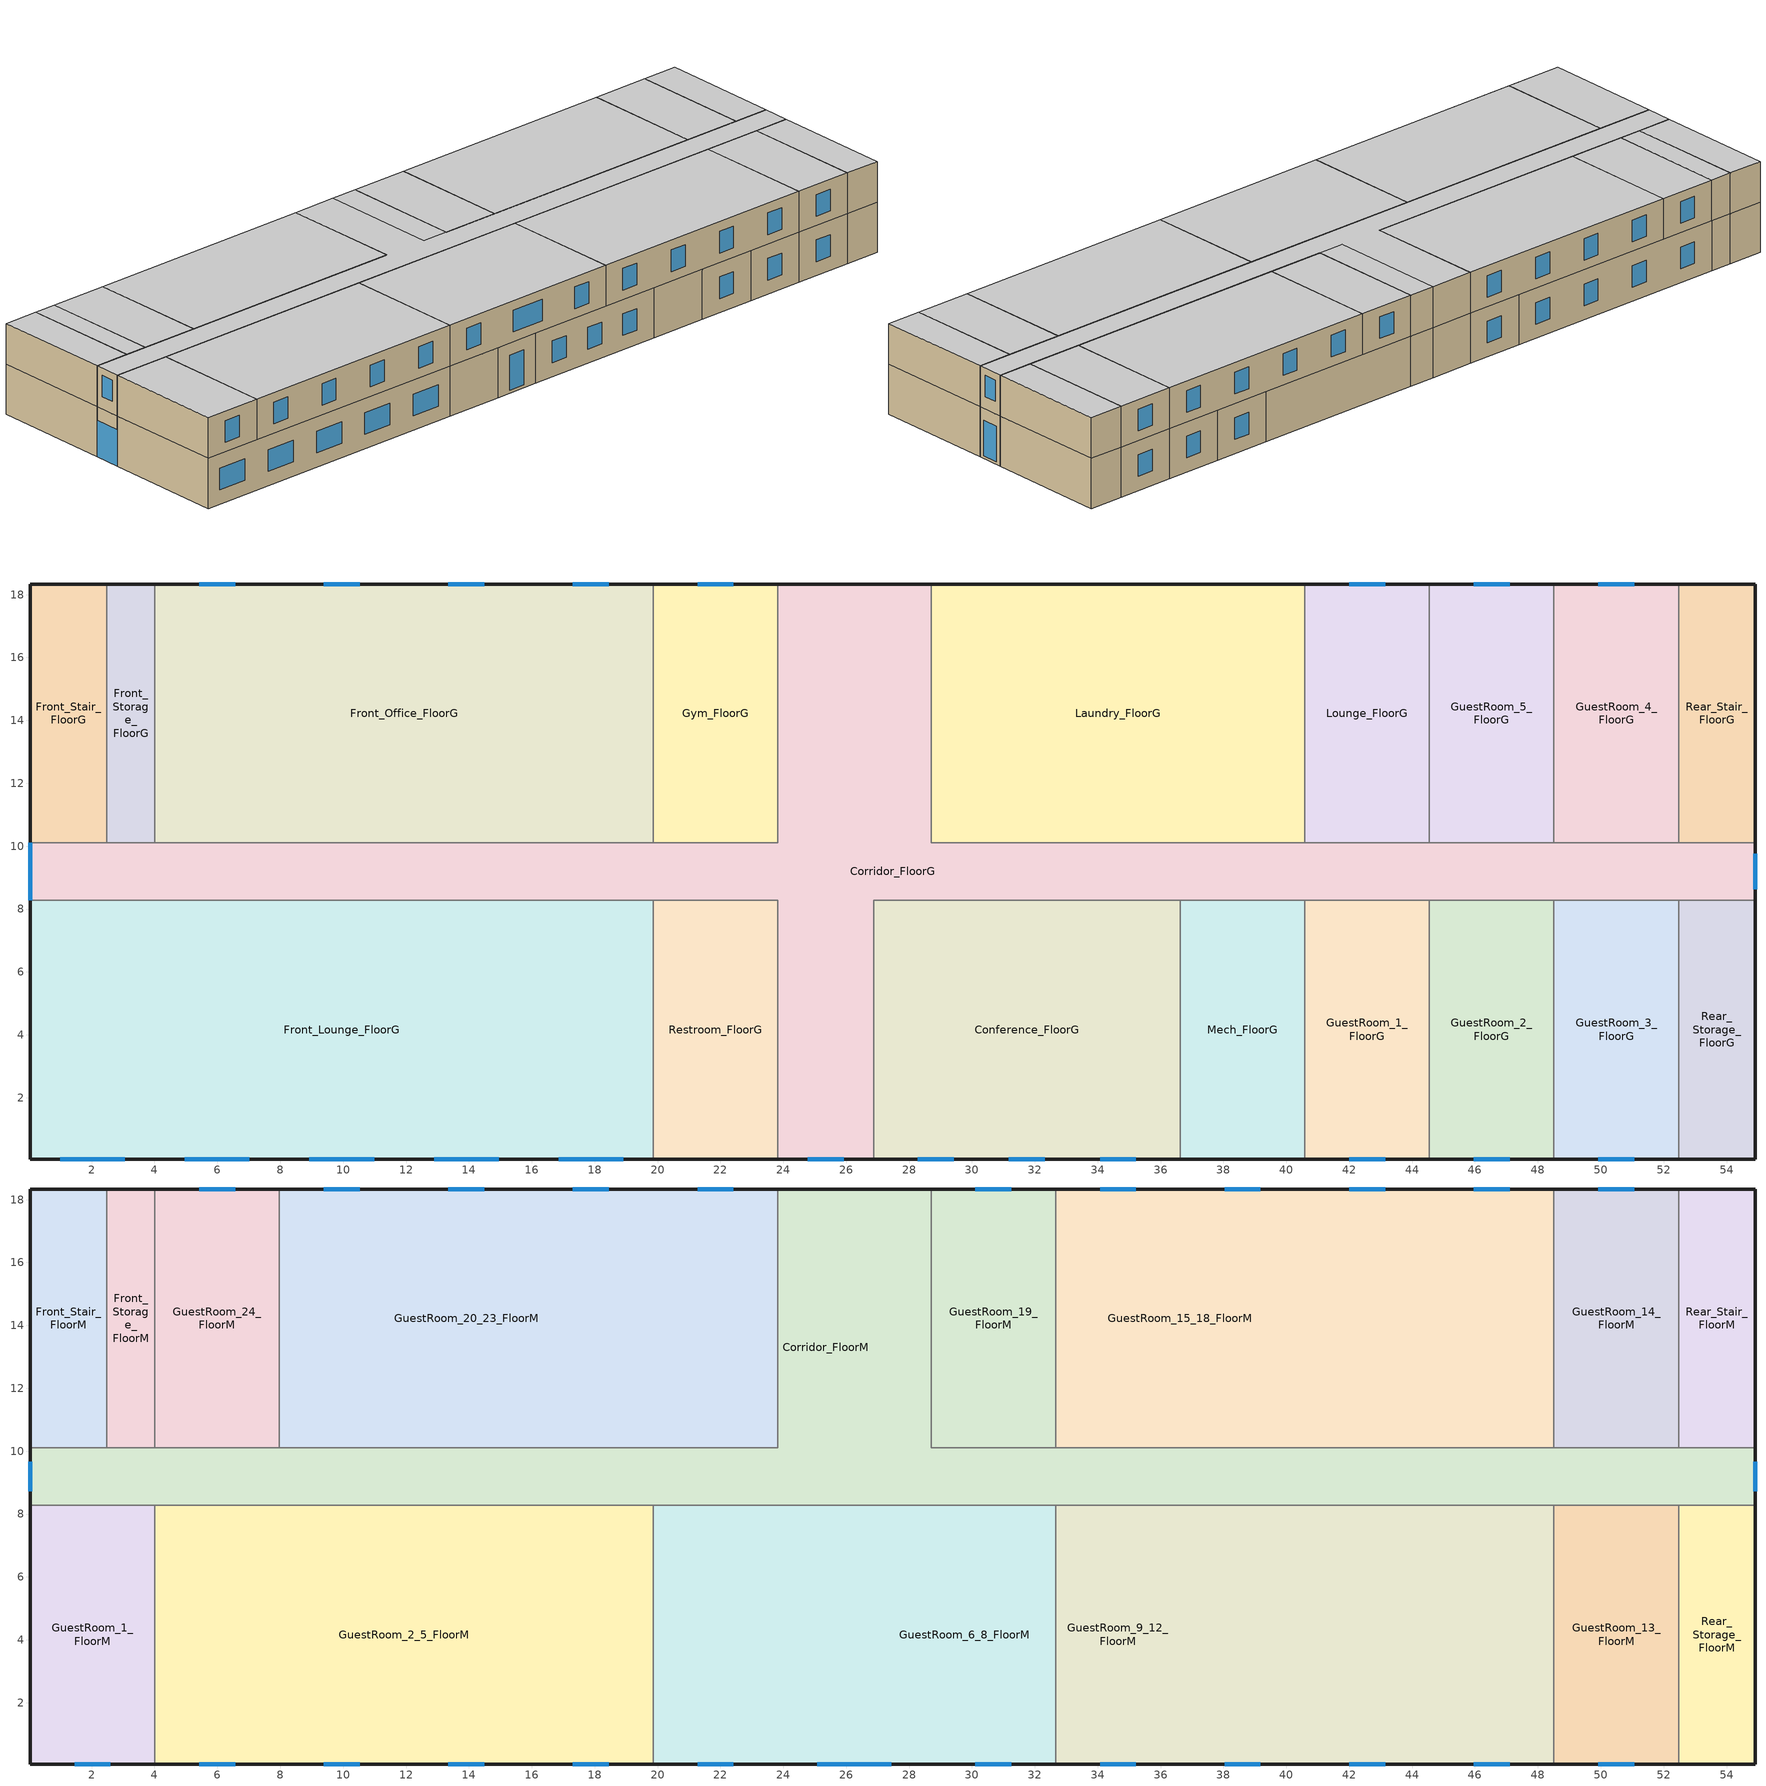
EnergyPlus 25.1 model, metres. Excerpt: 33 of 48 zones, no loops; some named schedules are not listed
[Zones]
Corridor_FloorG
 floor outside (OtherFloorU071): 26.87,18.34 26.87,10.11 54.91,10.11 54.91,8.28 26.87,8.28 26.87,0.05 23.82,0.05 23.82,8.28 0.05,8.28 0.05,10.11 23.82,10.11 23.82,18.34 z0; 28.7,18.34 28.7,10.11 26.87,10.11 26.87,18.34 z0
 wall outside (ExtWall_MetalFramed_NonRes): 0.05,10.11 0.05,8.28 / 23.82,0.05 26.87,0.05 / 54.91,8.28 54.91,10.11 / 28.7,18.34 26.87,18.34 23.82,18.34 z0:3.35
 wall to Rear_Stair_FloorG (IntWall_MetalFramed): 54.91,10.11 52.47,10.11 z0:3.35
 wall to Gym_FloorG (IntWall_MetalFramed): 23.82,18.34 23.82,10.11 19.86,10.11 z0:3.35
 wall to Front_Office_FloorG (IntWall_MetalFramed): 19.86,10.11 4.01,10.11 z0:3.35
 wall to Front_Storage_FloorG (IntWall_MetalFramed): 4.01,10.11 2.49,10.11 z0:3.35
 wall to Front_Stair_FloorG (IntWall_MetalFramed): 2.49,10.11 0.05,10.11 z0:3.35
 wall to Front_Lounge_FloorG (IntWall_MetalFramed): 0.05,8.28 19.86,8.28 z0:3.35
 wall to Restroom_FloorG (IntWall_MetalFramed): 19.86,8.28 23.82,8.28 23.82,0.05 z0:3.35
 wall to Conference_FloorG (IntWall_MetalFramed): 26.87,0.05 26.87,8.28 36.62,8.28 z0:3.35
 wall to Mech_FloorG (IntWall_MetalFramed): 36.62,8.28 40.59,8.28 z0:3.35
 wall to GuestRoom_1_FloorG (IntWall_MetalFramed): 40.59,8.28 44.55,8.28 z0:3.35
 wall to GuestRoom_2_FloorG (IntWall_MetalFramed): 44.55,8.28 48.51,8.28 z0:3.35
 wall to GuestRoom_3_FloorG (IntWall_MetalFramed): 48.51,8.28 52.47,8.28 z0:3.35
 wall to Rear_Storage_FloorG (IntWall_MetalFramed): 52.47,8.28 54.91,8.28 z0:3.35
 wall to GuestRoom_4_FloorG (IntWall_MetalFramed): 52.47,10.11 48.51,10.11 z0:3.35
 wall to GuestRoom_5_FloorG (IntWall_MetalFramed): 48.51,10.11 44.55,10.11 z0:3.35
 wall to Lounge_FloorG (IntWall_MetalFramed): 44.55,10.11 40.59,10.11 z0:3.35
 wall to Laundry_FloorG (IntWall_MetalFramed): 40.59,10.11 28.7,10.11 28.7,18.34 z0:3.35
 window (FixedWindow_NonRes): 0.05,10.11 0.05,8.28 z0:2.44; 24.78,0.05 25.92,0.05 / 54.91,8.62 54.91,9.76 z0.19:2.55
Lounge_FloorG
 floor outside (OtherFloorU071): 44.55,18.34 44.55,10.11 40.59,10.11 40.59,18.34 z0
 wall outside (ExtWall_MetalFramed_NonRes): 44.55,18.34 40.59,18.34 z0:3.35
 wall to GuestRoom_5_FloorG (IntWall_MetalFramed): 44.55,10.11 44.55,18.34 z0:3.35
 wall to Laundry_FloorG (IntWall_MetalFramed): 40.59,18.34 40.59,10.11 z0:3.35
 window (FixedWindow_NonRes): 43.14,18.34 42,18.34 z0.95:2.4
Gym_FloorG
 floor outside (OtherFloorU071): 23.82,18.34 23.82,10.11 19.86,10.11 19.86,18.34 z0
 wall outside (ExtWall_MetalFramed_NonRes): 23.82,18.34 19.86,18.34 z0:3.35
 wall to Front_Office_FloorG (IntWall_MetalFramed): 19.86,18.34 19.86,10.11 z0:3.35
 window (FixedWindow_NonRes): 22.41,18.34 21.27,18.34 z0.95:2.4
Front_Lounge_FloorG
 floor outside (OtherFloorU071): 19.86,8.28 19.86,0.05 0.05,0.05 0.05,8.28 z0
 wall outside (ExtWall_MetalFramed_NonRes): 0.05,8.28 0.05,0.05 19.86,0.05 z0:3.35
 wall to Restroom_FloorG (IntWall_MetalFramed): 19.86,0.05 19.86,8.28 z0:3.35
 window (FixedWindow_NonRes): 1,0.05 3.06,0.05 / 4.97,0.05 7.02,0.05 / 8.93,0.05 10.98,0.05 / 12.89,0.05 14.94,0.05 / 16.85,0.05 18.91,0.05 z0.95:2.4
Front_Office_FloorG
 floor outside (OtherFloorU071): 19.86,18.34 19.86,10.11 4.01,10.11 4.01,18.34 z0
 wall outside (ExtWall_MetalFramed_NonRes): 19.86,18.34 4.01,18.34 z0:3.35
 wall to Front_Storage_FloorG (IntWall_MetalFramed): 4.01,18.34 4.01,10.11 z0:3.35
 window (FixedWindow_NonRes): 18.45,18.34 17.31,18.34 / 14.49,18.34 13.35,18.34 / 10.52,18.34 9.39,18.34 / 6.56,18.34 5.42,18.34 z0.95:2.4
Front_Stair_FloorG
 floor outside (OtherFloorU071): 2.49,18.34 2.49,10.11 0.05,10.11 0.05,18.34 z0
 wall outside (ExtWall_MetalFramed_NonRes): 2.49,18.34 0.05,18.34 0.05,10.11 z0:3.35
 wall to Front_Storage_FloorG (IntWall_MetalFramed): 2.49,10.11 2.49,18.34 z0:3.35
Front_Storage_FloorG
 floor outside (OtherFloorU071): 4.01,18.34 4.01,10.11 2.49,10.11 2.49,18.34 z0
 wall outside (ExtWall_MetalFramed_NonRes): 4.01,18.34 2.49,18.34 z0:3.35
GuestRoom_1_FloorG
 floor outside (OtherFloorU039): 44.55,8.28 44.55,0.05 40.59,0.05 40.59,8.28 z0
 wall outside (ExtWall_MetalFramed_GuestRooms): 40.59,0.05 44.55,0.05 z0:3.35
 wall to Mech_FloorG (IntWall_MetalFramed): 40.59,8.28 40.59,0.05 z0:3.35
 wall to GuestRoom_2_FloorG (IntWall_MetalFramed): 44.55,0.05 44.55,8.28 z0:3.35
 window (FixedWindow_GuestRooms): 42,0.05 43.14,0.05 z0.95:2.4
GuestRoom_2_FloorG
 floor outside (OtherFloorU039): 48.51,8.28 48.51,0.05 44.55,0.05 44.55,8.28 z0
 wall outside (ExtWall_MetalFramed_GuestRooms): 44.55,0.05 48.51,0.05 z0:3.35
 wall to GuestRoom_3_FloorG (IntWall_MetalFramed): 48.51,0.05 48.51,8.28 z0:3.35
 window (FixedWindow_GuestRooms): 45.96,0.05 47.1,0.05 z0.95:2.4
GuestRoom_3_FloorG
 floor outside (OtherFloorU039): 52.47,8.28 52.47,0.05 48.51,0.05 48.51,8.28 z0
 wall outside (ExtWall_MetalFramed_GuestRooms): 48.51,0.05 52.47,0.05 z0:3.35
 wall to Rear_Storage_FloorG (IntWall_MetalFramed): 52.47,0.05 52.47,8.28 z0:3.35
 window (FixedWindow_GuestRooms): 49.92,0.05 51.06,0.05 z0.95:2.4
GuestRoom_4_FloorG
 floor outside (OtherFloorU039): 52.47,18.34 52.47,10.11 48.51,10.11 48.51,18.34 z0
 wall outside (ExtWall_MetalFramed_GuestRooms): 52.47,18.34 48.51,18.34 z0:3.35
 wall to Rear_Stair_FloorG (IntWall_MetalFramed): 52.47,10.11 52.47,18.34 z0:3.35
 wall to GuestRoom_5_FloorG (IntWall_MetalFramed): 48.51,18.34 48.51,10.11 z0:3.35
 window (FixedWindow_GuestRooms): 51.06,18.34 49.92,18.34 z0.95:2.4
GuestRoom_5_FloorG
 floor outside (OtherFloorU039): 48.51,18.34 48.51,10.11 44.55,10.11 44.55,18.34 z0
 wall outside (ExtWall_MetalFramed_GuestRooms): 48.51,18.34 44.55,18.34 z0:3.35
 window (FixedWindow_GuestRooms): 47.1,18.34 45.96,18.34 z0.95:2.4
Laundry_FloorG
 floor outside (OtherFloorU071): 40.59,18.34 40.59,10.11 28.7,10.11 28.7,18.34 z0
 wall outside (ExtWall_MetalFramed_NonRes): 40.59,18.34 28.7,18.34 z0:3.35
Mech_FloorG
 floor outside (OtherFloorU071): 40.59,8.28 40.59,0.05 36.62,0.05 36.62,8.28 z0
 wall outside (ExtWall_MetalFramed_NonRes): 36.62,0.05 40.59,0.05 z0:3.35
 wall to Conference_FloorG (IntWall_MetalFramed): 36.62,8.28 36.62,0.05 z0:3.35
Conference_FloorG
 floor outside (OtherFloorU071): 36.62,8.28 36.62,0.05 26.87,0.05 26.87,8.28 z0
 wall outside (ExtWall_MetalFramed_NonRes): 26.87,0.05 36.62,0.05 z0:3.35
 window (FixedWindow_NonRes): 28.28,0.05 29.42,0.05 / 34.07,0.05 35.21,0.05 / 31.18,0.05 32.32,0.05 z0.95:2.4
Rear_Stair_FloorG
 floor outside (OtherFloorU071): 54.91,18.34 54.91,10.11 52.47,10.11 52.47,18.34 z0
 wall outside (ExtWall_MetalFramed_NonRes): 54.91,10.11 54.91,18.34 52.47,18.34 z0:3.35
Rear_Storage_FloorG
 floor outside (OtherFloorU071): 54.91,8.28 54.91,0.05 52.47,0.05 52.47,8.28 z0
 wall outside (ExtWall_MetalFramed_NonRes): 52.47,0.05 54.91,0.05 54.91,8.28 z0:3.35
Restroom_FloorG
 floor outside (OtherFloorU071): 23.82,8.28 23.82,0.05 19.86,0.05 19.86,8.28 z0
 wall outside (ExtWall_MetalFramed_NonRes): 19.86,0.05 23.82,0.05 z0:3.35
Corridor_FloorM
 floor to Corridor_FloorG (IntFloor): 26.87,18.34 26.87,10.11 54.91,10.11 54.91,8.28 0.05,8.28 0.05,10.11 23.82,10.11 23.82,18.34 z3.35; 28.7,18.34 28.7,10.11 26.87,10.11 26.87,18.34 z3.35
 wall outside (ExtWall_MetalFramed_NonRes): 0.05,10.11 0.05,8.28 / 54.91,8.28 54.91,10.11 / 28.7,18.34 26.87,18.34 23.82,18.34 z3.35:6.1
 wall to Rear_Stair_FloorM (IntWall_MetalFramed): 54.91,10.11 52.47,10.11 z3.35:6.1
 wall to GuestRoom_20_23_FloorM (IntWall_MetalFramed): 23.82,18.34 23.82,10.11 7.97,10.11 z3.35:6.1
 wall to GuestRoom_24_FloorM (IntWall_MetalFramed): 7.97,10.11 4.01,10.11 z3.35:6.1
 wall to Front_Storage_FloorM (IntWall_MetalFramed): 4.01,10.11 2.49,10.11 z3.35:6.1
 wall to Front_Stair_FloorM (IntWall_MetalFramed): 2.49,10.11 0.05,10.11 z3.35:6.1
 wall to GuestRoom_1_FloorM (IntWall_MetalFramed): 0.05,8.28 4.01,8.28 z3.35:6.1
 wall to GuestRoom_2_5_FloorM (IntWall_MetalFramed): 4.01,8.28 19.86,8.28 z3.35:6.1
 wall to GuestRoom_6_8_FloorM (IntWall_MetalFramed): 19.86,8.28 32.66,8.28 z3.35:6.1
 wall to GuestRoom_9_12_FloorM (IntWall_MetalFramed): 32.66,8.28 48.51,8.28 z3.35:6.1
 wall to GuestRoom_13_FloorM (IntWall_MetalFramed): 48.51,8.28 52.47,8.28 z3.35:6.1
 wall to Rear_Storage_FloorM (IntWall_MetalFramed): 52.47,8.28 54.91,8.28 z3.35:6.1
 wall to GuestRoom_14_FloorM (IntWall_MetalFramed): 52.47,10.11 48.51,10.11 z3.35:6.1
 wall to GuestRoom_15_18_FloorM (IntWall_MetalFramed): 48.51,10.11 32.66,10.11 z3.35:6.1
 wall to GuestRoom_19_FloorM (IntWall_MetalFramed): 32.66,10.11 28.7,10.11 28.7,18.34 z3.35:6.1
 window (FixedWindow_NonRes): 0.05,9.66 0.05,8.73 / 54.91,8.73 54.91,9.66 z4.19:5.61
 ceiling to Corridor_FloorT (IntFloor Reversed): 54.91,8.28 54.91,10.11 26.87,10.11 26.87,18.34 23.82,18.34 23.82,10.11 0.05,10.11 0.05,8.28 z6.1; 28.7,10.11 28.7,18.34 26.87,18.34 26.87,10.11 z6.1
Front_Stair_FloorM
 floor to Front_Stair_FloorG (IntFloor): 2.49,18.34 2.49,10.11 0.05,10.11 0.05,18.34 z3.35
 wall outside (ExtWall_MetalFramed_NonRes): 2.49,18.34 0.05,18.34 0.05,10.11 z3.35:6.1
 wall to Front_Storage_FloorM (IntWall_MetalFramed): 2.49,10.11 2.49,18.34 z3.35:6.1
 ceiling to Front_Stair_FloorT (IntFloor Reversed): 2.49,10.11 2.49,18.34 0.05,18.34 0.05,10.11 z6.1
Front_Storage_FloorM
 floor to Front_Storage_FloorG (IntFloor): 4.01,18.34 4.01,10.11 2.49,10.11 2.49,18.34 z3.35
 wall outside (ExtWall_MetalFramed_NonRes): 4.01,18.34 2.49,18.34 z3.35:6.1
 wall to GuestRoom_24_FloorM (IntWall_MetalFramed): 4.01,10.11 4.01,18.34 z3.35:6.1
 ceiling to Front_Storage_FloorT (IntFloor Reversed): 4.01,10.11 4.01,18.34 2.49,18.34 2.49,10.11 z6.1
GuestRoom_1_FloorM
 floor to Front_Lounge_FloorG (IntFloor): 4.01,8.28 4.01,0.05 0.05,0.05 0.05,8.28 z3.35
 wall outside (ExtWall_MetalFramed_GuestRooms): 0.05,8.28 0.05,0.05 4.01,0.05 z3.35:6.1
 wall to GuestRoom_2_5_FloorM (IntWall_MetalFramed): 4.01,0.05 4.01,8.28 z3.35:6.1
 window (FixedWindow_GuestRooms): 1.46,0.05 2.6,0.05 z4:5.45
 ceiling to GuestRoom_1_FloorT (IntFloor Reversed): 4.01,0.05 4.01,8.28 0.05,8.28 0.05,0.05 z6.1
GuestRoom_2_5_FloorM
 floor to Front_Lounge_FloorG (IntFloor): 19.86,8.28 19.86,0.05 4.01,0.05 4.01,8.28 z3.35
 wall outside (ExtWall_MetalFramed_GuestRooms): 4.01,0.05 19.86,0.05 z3.35:6.1
 wall to GuestRoom_6_8_FloorM (IntWall_MetalFramed): 19.86,0.05 19.86,8.28 z3.35:6.1
 window (FixedWindow_GuestRooms): 5.42,0.05 6.56,0.05 / 9.39,0.05 10.52,0.05 / 13.35,0.05 14.49,0.05 / 17.31,0.05 18.45,0.05 z4:5.45
 ceiling to GuestRoom_2_5_FloorT (IntFloor Reversed): 19.86,0.05 19.86,8.28 4.01,8.28 4.01,0.05 z6.1
GuestRoom_6_8_FloorM
 floor to Corridor_FloorG (IntFloor): 26.87,8.28 26.87,0.05 23.82,0.05 23.82,8.28 z3.35
 floor to Restroom_FloorG (IntFloor): 23.82,8.28 23.82,0.05 19.86,0.05 19.86,8.28 z3.35
 floor to Conference_FloorG (IntFloor): 32.66,8.28 32.66,0.05 26.87,0.05 26.87,8.28 z3.35
 wall outside (ExtWall_MetalFramed_GuestRooms): 19.86,0.05 32.66,0.05 z3.35:6.1
 wall to GuestRoom_9_12_FloorM (IntWall_MetalFramed): 32.66,0.05 32.66,8.28 z3.35:6.1
 window (FixedWindow_GuestRooms): 21.27,0.05 22.41,0.05 / 25.08,0.05 27.44,0.05 / 30.11,0.05 31.25,0.05 z4:5.45
 ceiling to GuestRoom_6_8_FloorT (IntFloor Reversed): 32.66,0.05 32.66,8.28 19.86,8.28 19.86,0.05 z6.1
GuestRoom_9_12_FloorM
 floor to Conference_FloorG (IntFloor): 36.62,8.28 36.62,0.05 32.66,0.05 32.66,8.28 z3.35
 floor to Mech_FloorG (IntFloor): 40.59,8.28 40.59,0.05 36.62,0.05 36.62,8.28 z3.35
 floor to GuestRoom_1_FloorG (IntFloor): 44.55,8.28 44.55,0.05 40.59,0.05 40.59,8.28 z3.35
 floor to GuestRoom_2_FloorG (IntFloor): 48.51,8.28 48.51,0.05 44.55,0.05 44.55,8.28 z3.35
 wall outside (ExtWall_MetalFramed_GuestRooms): 32.66,0.05 48.51,0.05 z3.35:6.1
 wall to GuestRoom_13_FloorM (IntWall_MetalFramed): 48.51,0.05 48.51,8.28 z3.35:6.1
 window (FixedWindow_GuestRooms): 34.07,0.05 35.21,0.05 / 38.04,0.05 39.18,0.05 / 42,0.05 43.14,0.05 / 45.96,0.05 47.1,0.05 z4:5.45
 ceiling to GuestRoom_9_12_FloorT (IntFloor Reversed): 48.51,0.05 48.51,8.28 32.66,8.28 32.66,0.05 z6.1
GuestRoom_13_FloorM
 floor to GuestRoom_3_FloorG (IntFloor): 52.47,8.28 52.47,0.05 48.51,0.05 48.51,8.28 z3.35
 wall outside (ExtWall_MetalFramed_GuestRooms): 48.51,0.05 52.47,0.05 z3.35:6.1
 wall to Rear_Storage_FloorM (IntWall_MetalFramed): 52.47,0.05 52.47,8.28 z3.35:6.1
 window (FixedWindow_GuestRooms): 49.92,0.05 51.06,0.05 z4:5.45
 ceiling to GuestRoom_13_FloorT (IntFloor Reversed): 52.47,0.05 52.47,8.28 48.51,8.28 48.51,0.05 z6.1
GuestRoom_14_FloorM
 floor to GuestRoom_4_FloorG (IntFloor): 52.47,18.34 52.47,10.11 48.51,10.11 48.51,18.34 z3.35
 wall outside (ExtWall_MetalFramed_GuestRooms): 52.47,18.34 48.51,18.34 z3.35:6.1
 wall to Rear_Stair_FloorM (IntWall_MetalFramed): 52.47,10.11 52.47,18.34 z3.35:6.1
 wall to GuestRoom_15_18_FloorM (IntWall_MetalFramed): 48.51,18.34 48.51,10.11 z3.35:6.1
 window (FixedWindow_GuestRooms): 51.06,18.34 49.92,18.34 z4:5.45
 ceiling to GuestRoom_14_FloorT (IntFloor Reversed): 52.47,10.11 52.47,18.34 48.51,18.34 48.51,10.11 z6.1
GuestRoom_15_18_FloorM
 floor to GuestRoom_5_FloorG (IntFloor): 48.51,18.34 48.51,10.11 44.55,10.11 44.55,18.34 z3.35
 floor to Lounge_FloorG (IntFloor): 44.55,18.34 44.55,10.11 40.59,10.11 40.59,18.34 z3.35
 floor to Laundry_FloorG (IntFloor): 40.59,18.34 40.59,10.11 32.66,10.11 32.66,18.34 z3.35
 wall outside (ExtWall_MetalFramed_GuestRooms): 48.51,18.34 32.66,18.34 z3.35:6.1
 wall to GuestRoom_19_FloorM (IntWall_MetalFramed): 32.66,18.34 32.66,10.11 z3.35:6.1
 window (FixedWindow_GuestRooms): 47.1,18.34 45.96,18.34 / 43.14,18.34 42,18.34 / 39.18,18.34 38.04,18.34 / 35.21,18.34 34.07,18.34 z4:5.45
 ceiling to GuestRoom_15_18_FloorT (IntFloor Reversed): 48.51,10.11 48.51,18.34 32.66,18.34 32.66,10.11 z6.1
GuestRoom_19_FloorM
 floor to Laundry_FloorG (IntFloor): 32.66,18.34 32.66,10.11 28.7,10.11 28.7,18.34 z3.35
 wall outside (ExtWall_MetalFramed_GuestRooms): 32.66,18.34 28.7,18.34 z3.35:6.1
 window (FixedWindow_GuestRooms): 31.25,18.34 30.11,18.34 z4:5.45
 ceiling to GuestRoom_19_FloorT (IntFloor Reversed): 32.66,10.11 32.66,18.34 28.7,18.34 28.7,10.11 z6.1
GuestRoom_20_23_FloorM
 floor to Gym_FloorG (IntFloor): 23.82,18.34 23.82,10.11 19.86,10.11 19.86,18.34 z3.35
 floor to Front_Office_FloorG (IntFloor): 19.86,18.34 19.86,10.11 7.97,10.11 7.97,18.34 z3.35
 wall outside (ExtWall_MetalFramed_GuestRooms): 23.82,18.34 7.97,18.34 z3.35:6.1
 wall to GuestRoom_24_FloorM (IntWall_MetalFramed): 7.97,18.34 7.97,10.11 z3.35:6.1
 window (FixedWindow_GuestRooms): 22.41,18.34 21.27,18.34 / 18.45,18.34 17.31,18.34 / 14.49,18.34 13.35,18.34 / 10.52,18.34 9.39,18.34 z4:5.45
 ceiling to GuestRoom_20_23_FloorT (IntFloor Reversed): 23.82,10.11 23.82,18.34 7.97,18.34 7.97,10.11 z6.1
GuestRoom_24_FloorM
 floor to Front_Office_FloorG (IntFloor): 7.97,18.34 7.97,10.11 4.01,10.11 4.01,18.34 z3.35
 wall outside (ExtWall_MetalFramed_GuestRooms): 7.97,18.34 4.01,18.34 z3.35:6.1
 window (FixedWindow_GuestRooms): 6.56,18.34 5.42,18.34 z4:5.45
 ceiling to GuestRoom_24_FloorT (IntFloor Reversed): 7.97,10.11 7.97,18.34 4.01,18.34 4.01,10.11 z6.1
Rear_Stair_FloorM
 floor to Rear_Stair_FloorG (IntFloor): 54.91,18.34 54.91,10.11 52.47,10.11 52.47,18.34 z3.35
 wall outside (ExtWall_MetalFramed_NonRes): 54.91,10.11 54.91,18.34 52.47,18.34 z3.35:6.1
 ceiling to Rear_Stair_FloorT (IntFloor Reversed): 54.91,10.11 54.91,18.34 52.47,18.34 52.47,10.11 z6.1
Rear_Storage_FloorM
 floor to Rear_Storage_FloorG (IntFloor): 54.91,8.28 54.91,0.05 52.47,0.05 52.47,8.28 z3.35
 wall outside (ExtWall_MetalFramed_NonRes): 52.47,0.05 54.91,0.05 54.91,8.28 z3.35:6.1
 ceiling to Rear_Storage_FloorT (IntFloor Reversed): 54.91,0.05 54.91,8.28 52.47,8.28 52.47,0.05 z6.1
[Building]
HotelSmall: North Axis {deg}=0; Solar Distribution=FullExterior; Maximum Number of Warmup Days=50
[Site:Location]
HOLLYWOOD BURBANK: Latitude {deg}=38.58; Longitude {deg}=-121.49; Time Zone {hr}=-8; Elevation {m}=236.22
[SizingPeriod:DesignDay] Day of Month=21; Day Type=SummerDesignDay; Dry-Bulb Temperature Range Modifier Type=DefaultMultipliers; Humidity Condition Type=WetBulb; Barometric Pressure {Pa}=98525.9; Wind Speed {m/s}=2; Wind Direction {deg}=180; Rain Indicator=No; Snow Indicator=No; Daylight Saving Time Indicator=No; Solar Model Indicator=ASHRAETau
Name | Month | Maximum Dry-Bulb Temperature {C} | Daily Dry-Bulb Temperature Range {deltaC} | Wetbulb or DewPoint at Maximum Dry-Bulb {C} | ASHRAE Clear Sky Optical Depth for Beam Irradiance (taub) | ASHRAE Clear Sky Optical Depth for Diffuse Irradiance (taud)
HOLLYWOOD BURBANK  August .4% Condns DB=>MCWB | 8 | 38.4 | 12.9 | 20.4 | 0.378 | 2.416
HOLLYWOOD BURBANK  July .4% Condns DB=>MCWB | 7 | 37.4 | 12.2 | 21.6 | 0.4 | 2.378
HOLLYWOOD BURBANK  June .4% Condns DB=>MCWB | 6 | 36.9 | 10.9 | 19.4 | 0.401 | 2.311
HOLLYWOOD BURBANK  November .4% Condns DB=>MCWB | 11 | 32.1 | 12.5 | 14.9 | 0.319 | 2.546
[Site:WaterMainsTemperature]
Calculation Method=Schedule; Temperature Schedule=WaterMainCZ09
[Material] Thermal Absorptance=0.9; Solar Absorptance=0.7
Name | Roughness | Thickness {m} | Conductivity {W/m-K} | Density {kg/m3} | Specific Heat {J/kg-K} | Visible Absorptance
Air - Metal Wall Framing - 16 or 24 in. OC | Smooth | 0.1397 | 1.22017 | 1.28148 | 1004.832 | 0.7
ExtWall_MetalFramed_NonRes Insulation | Smooth | 0.0643382 | 0.0230188 | 16.0185 | 1130.436 | 0.7
Gypsum Board - 5/8 in. | MediumRough | 0.016002 | 0.158656 | 640.739 | 1130.436 | 0.8
Stucco - 7/8 in. | MediumRough | 0.022352 | 0.700948 | 1855.1 | 837.36 | 0.8
Concrete - 140 lb/ft3 - 4 in. | MediumRough | 0.1016 | 1.9514 | 2239.06 | 921.096 | 0.8
Carpet - 3/4 in. | Smooth | 0.01905 | 0.0455183 | 288.332 | 1381.644 | 0.8
Metal Deck - 1/16 in. | MediumRough | 0.0015875 | 45.3452 | 7820.53 | 502.416 | 0.8
Plywood - 5/8 in | Smooth | 0.016002 | 0.11544 | 480.554 | 1884.06 | 0.7
ExtWall_MetalFramed_GuestRooms Insulation | Smooth | 0.0494538 | 0.0230188 | 16.0185 | 1130.436 | 0.7
Insulation | Smooth | 0.08636 | 0.0230188 | 16.0185 | 1130.436 | 0.7
[WindowMaterial:SimpleGlazingSystem] Visible Transmittance=0.42
Name | U-Factor {W/m2-K} | Solar Heat Gain Coefficient
FixedWindow_NonRes Material | 1.93061 | 0.22
FixedWindow_GuestRooms Material | 2.04417 | 0.25
[Construction]
FixedWindow_NonRes: FixedWindow_NonRes Material
IntWall_MetalFramed: Gypsum Board - 5/8 in., Air - Metal Wall Framing - 16 or 24 in. OC, Gypsum Board - 5/8 in.
ExtWall_MetalFramed_NonRes: Stucco - 7/8 in., ExtWall_MetalFramed_NonRes Insulation, Air - Metal Wall Framing - 16 or 24 in. OC, Gypsum Board - 5/8 in.
IntFloor: Metal Deck - 1/16 in., Concrete - 140 lb/ft3 - 4 in., Carpet - 3/4 in.
FixedWindow_GuestRooms: FixedWindow_GuestRooms Material
IntFloor Reversed: Carpet - 3/4 in., Concrete - 140 lb/ft3 - 4 in., Metal Deck - 1/16 in.
ExtWall_MetalFramed_GuestRooms: Stucco - 7/8 in., ExtWall_MetalFramed_GuestRooms Insulation, Air - Metal Wall Framing - 16 or 24 in. OC, Gypsum Board - 5/8 in.
OtherFloorU039; OtherFloorU071: Insulation, Plywood - 5/8 in, Carpet - 3/4 in.
[InternalMass] Construction=IntWall_MetalFramed
Name | Zone or ZoneList | Surface Area {m2}
Merged P_Corridor_FloorG_8_0_0 - P_CorridorFlr1_8_0_0 Reversed | Corridor_FloorG | 6.1316
Merged P_Corridor_FloorG_9_0_0 - P_CorridorFlr1_9_0_0 Reversed | Corridor_FloorG | 27.5922
Merged P_Corridor_FloorM_7_0_0 - P_CorridorFlr2_7_0_0 Reversed | Corridor_FloorM | 5.01676
Merged P_Corridor_FloorM_8_0_0 - P_CorridorFlr2_8_0_0 Reversed | Corridor_FloorM | 22.5754
[Daylighting:Controls] Lighting Control Type=Continuous; Minimum Input Power Fraction for Continuous or ContinuousOff Dimming Control=0.1; Minimum Light Output Fraction for Continuous or ContinuousOff Dimming Control=0.1; Number of Stepped Control Steps=1; Probability Lighting will be Reset When Needed in Manual Stepped Control=1; Glare Calculation Azimuth Angle of View Direction Clockwise from Zone y-Axis {deg}=0
Name | Zone or Space | Glare Calculation Daylighting Reference Point | Daylighting Reference Point 1 | Fraction of Lights Controlled by Reference Point 1 | Illuminance Setpoint at Reference Point 1 {lux} | Daylighting Reference Point 2 | Fraction of Lights Controlled by Reference Point 2 | Illuminance Setpoint at Reference Point 2 {lux}
Front_Lounge_FloorG DaylightingControls | Front_Lounge_FloorG | Daylighting Control 1 | Daylighting Control 1 | 0.291645 | 262.5 | Daylighting Control 2 | 0.291645 | 350
Front_Office_FloorG DaylightingControls | Front_Office_FloorG | Daylighting Control 3 | Daylighting Control 3 | 0.259882 | 287.5 | Daylighting Control 4 | 0.259882 | 1150
Laundry_FloorG DaylightingControls | Laundry_FloorG | Daylighting Control 5 | Daylighting Control 5 | 0.259881 | 300 | Daylighting Control 6 | 0.259881 | 400
Conference_FloorG DaylightingControls | Conference_FloorG | Daylighting Control 7 | Daylighting Control 7 | 0.278732 | 262.5 | Daylighting Control 8 | 0.278732 | 350
[ZONE] Type=1; Multiplier=1; Ceiling Height=autocalculate; Volume=autocalculate; Part of Total Floor Area=Yes
Name | Floor Area
Corridor_FloorG | 165.573
Corridor_FloorM | 140.484
Lounge_FloorG; Gym_FloorG; GuestRoom_4_FloorG; GuestRoom_5_FloorG; GuestRoom_14_FloorM; GuestRoom_24_FloorM | 32.6117
Front_Lounge_FloorG | 163.073
Front_Office_FloorG; GuestRoom_15_18_FloorM; GuestRoom_20_23_FloorM | 130.449
Front_Stair_FloorG; Front_Stair_FloorM | 20.0689
Rear_Stair_FloorG; Rear_Stair_FloorM | 20.0745
Front_Storage_FloorG; Front_Storage_FloorM | 12.5428
Rear_Storage_FloorG; Rear_Storage_FloorM | 20.0754
GuestRoom_1_FloorG; GuestRoom_2_FloorG; GuestRoom_3_FloorG; GuestRoom_1_FloorM; GuestRoom_13_FloorM; Mech_FloorG; Restroom_FloorG | 32.6145
GuestRoom_2_5_FloorM; GuestRoom_9_12_FloorM | 130.458
GuestRoom_6_8_FloorM | 105.371
GuestRoom_19_FloorM | 32.6127
Laundry_FloorG | 97.8371
Conference_FloorG | 80.2821
[PEOPLE] Number of People Calculation Method=People/Area; Fraction Radiant=0.3; Sensible Heat Fraction=autocalculate; Carbon Dioxide Generation Rate=3.82e-08; Enable ASHRAE 55 Comfort Warnings=No; Mean Radiant Temperature Calculation Type=EnclosureAveraged; Clothing Insulation Calculation Method=ClothingInsulationSchedule; Cold Stress Temperature Threshold=15.56; Heat Stress Temperature Threshold=30
Name | Zone or ZoneList or Space or SpaceList | Number of People Schedule | People per Floor Area | Activity Level Schedule
People_Gym_FloorG | Gym_FloorG | HotelSmallAssemblyOccupancy | 0.107639 | CommonAreaPeopleActivityLevel
People_Front_Office_FloorG | Front_Office_FloorG | HotelSmallOfficeOccupancy | 0.0538196 | FunctionalAreaPeopleActivityLevel
People_Laundry_FloorG | Laundry_FloorG | HotelSmallAssemblyOccupancy | 0.0538196 | CommonAreaPeopleActivityLevel
People_Mech_FloorG | Mech_FloorG | HotelSmallAssemblyOccupancy | 0 | CommonAreaPeopleActivityLevel
People_Conference_FloorG | Conference_FloorG | HotelSmallAssemblyOccupancy | 0.355209 | FunctionalAreaPeopleActivityLevel
People_Restroom_FloorG | Restroom_FloorG | HotelSmallResidentialCommonOccupancy | 0.0538196 | CommonAreaPeopleActivityLevel
[LIGHTS] Design Level Calculation Method=Watts/Area; Return Air Fraction=0; Fraction Radiant=0.58; Fraction Visible=0; Fraction Replaceable=1; EndUse Subcategory=ComplianceLtg; Return Air Fraction Calculated from Plenum Temperature=No; Return Air Fraction Function of Plenum Temperature Coefficient 1=0; Return Air Fraction Function of Plenum Temperature Coefficient 2=0
Name | Zone or ZoneList or Space or SpaceList | Schedule | Watts per Floor Area
Lights_Gym_FloorG | Gym_FloorG | HotelSmallAssemblyLights | 5.38196
Lights_Front_Office_FloorG | Front_Office_FloorG | HotelSmallOfficeLights | 6.45835
Lights_Laundry_FloorG | Laundry_FloorG | HotelSmallAssemblyLights | 4.84376
Lights_Mech_FloorG | Mech_FloorG | HotelSmallAssemblyLights | 4.30556
Lights_Conference_FloorG | Conference_FloorG | HotelSmallAssemblyLights | 8.07293
Lights_Restroom_FloorG | Restroom_FloorG | HotelSmallResidentialCommonLights | 6.99654
[ELECTRICEQUIPMENT] Design Level Calculation Method=Watts/Area; Fraction Latent=0; Fraction Radiant=0.2; Fraction Lost=0; EndUse Subcategory=Receptacle
Name | Zone or ZoneList or Space or SpaceList | Schedule | Watts per Floor Area
Equip_Gym_FloorG | Gym_FloorG | HotelSmallAssemblyElecEquipment | 5.38196
Equip_Front_Office_FloorG | Front_Office_FloorG | HotelSmallOfficeElecEquipment | 7.53474
Equip_Laundry_FloorG | Laundry_FloorG | HotelSmallAssemblyElecEquipment | 32.2917
Equip_Mech_FloorG | Mech_FloorG | HotelSmallAssemblyElecEquipment | 32.2917
Equip_Conference_FloorG | Conference_FloorG | HotelSmallAssemblyElecEquipment | 10.7639
[GASEQUIPMENT]
GasEquip_Laundry_FloorG: Zone or ZoneList or Space or SpaceList=Laundry_FloorG; Schedule=HotelSmallAssemblyGasEquipment; Design Level Calculation Method=Power/Area; Power per Floor Area=2.36594; Fraction Latent=0; Fraction Radiant=0.15; Fraction Lost=0.85; Carbon Dioxide Generation Rate=0; EndUse Subcategory=Gas
[ZONEINFILTRATION:DESIGNFLOWRATE] Design Flow Rate Calculation Method=Flow/ExteriorWallArea; Flow Rate per Exterior Surface Area=0.00087122; Constant Term Coefficient=1; Temperature Term Coefficient=0; Velocity Term Coefficient=0.224052; Velocity Squared Term Coefficient=0; Density Basis=Outdoor
Name | Zone or ZoneList or Space or SpaceList | Schedule
Infil_Corridor_FloorG | Corridor_FloorG | HotelSmallResidentialCommonInfiltration
Infil_Corridor_FloorM | Corridor_FloorM | HotelSmallResidentialCommonInfiltration
Infil_Lounge_FloorG | Lounge_FloorG | HotelSmallResidentialCommonInfiltration
Infil_Front_Lounge_FloorG | Front_Lounge_FloorG | HotelSmallResidentialCommonInfiltration
Infil_Gym_FloorG | Gym_FloorG | HotelSmallAssemblyInfiltration
Infil_Front_Office_FloorG | Front_Office_FloorG | HotelSmallOfficeInfiltration
Infil_Front_Stair_FloorG | Front_Stair_FloorG | HotelSmallResidentialCommonInfiltration
Infil_Front_Stair_FloorM | Front_Stair_FloorM | HotelSmallResidentialCommonInfiltration
Infil_Rear_Stair_FloorG | Rear_Stair_FloorG | HotelSmallResidentialCommonInfiltration
Infil_Rear_Stair_FloorM | Rear_Stair_FloorM | HotelSmallResidentialCommonInfiltration
Infil_Front_Storage_FloorG | Front_Storage_FloorG | HotelSmallAssemblyInfiltration
Infil_Front_Storage_FloorM | Front_Storage_FloorM | HotelSmallAssemblyInfiltration
Infil_Rear_Storage_FloorG | Rear_Storage_FloorG | HotelSmallAssemblyInfiltration
Infil_Rear_Storage_FloorM | Rear_Storage_FloorM | HotelSmallAssemblyInfiltration
Infil_GuestRoom_1_FloorG | GuestRoom_1_FloorG | HotelSmallResidentialLivingInfiltration
Infil_GuestRoom_2_FloorG | GuestRoom_2_FloorG | HotelSmallResidentialLivingInfiltration
Infil_GuestRoom_3_FloorG | GuestRoom_3_FloorG | HotelSmallResidentialLivingInfiltration
Infil_GuestRoom_4_FloorG | GuestRoom_4_FloorG | HotelSmallResidentialLivingInfiltration
Infil_GuestRoom_5_FloorG | GuestRoom_5_FloorG | HotelSmallResidentialLivingInfiltration
Infil_GuestRoom_1_FloorM | GuestRoom_1_FloorM | HotelSmallResidentialLivingInfiltration
Infil_GuestRoom_2_5_FloorM | GuestRoom_2_5_FloorM | HotelSmallResidentialLivingInfiltration
Infil_GuestRoom_6_8_FloorM | GuestRoom_6_8_FloorM | HotelSmallResidentialLivingInfiltration
Infil_GuestRoom_9_12_FloorM | GuestRoom_9_12_FloorM | HotelSmallResidentialLivingInfiltration
Infil_GuestRoom_13_FloorM | GuestRoom_13_FloorM | HotelSmallResidentialLivingInfiltration
Infil_GuestRoom_14_FloorM | GuestRoom_14_FloorM | HotelSmallResidentialLivingInfiltration
Infil_GuestRoom_15_18_FloorM | GuestRoom_15_18_FloorM | HotelSmallResidentialLivingInfiltration
Infil_GuestRoom_19_FloorM | GuestRoom_19_FloorM | HotelSmallResidentialLivingInfiltration
Infil_GuestRoom_20_23_FloorM | GuestRoom_20_23_FloorM | HotelSmallResidentialLivingInfiltration
Infil_GuestRoom_24_FloorM | GuestRoom_24_FloorM | HotelSmallResidentialLivingInfiltration
Infil_Laundry_FloorG | Laundry_FloorG | HotelSmallAssemblyInfiltration
Infil_Mech_FloorG | Mech_FloorG | HotelSmallAssemblyInfiltration
Infil_Conference_FloorG | Conference_FloorG | HotelSmallAssemblyInfiltration
Infil_Restroom_FloorG | Restroom_FloorG | HotelSmallResidentialCommonInfiltration
[EXTERIOR:LIGHTS] Control Option=AstronomicalClock
Name | Schedule | Design Level | EndUse Subcategory
ExtLights_Motion_HotelSmall | HotelSmallExtLightingMotionCtrl | 1062.08 | Exterior Lighting - Motion
ExtLights_NonMotion_HotelSmall | HotelSmallExtLightingNonMotionCtrl | 742.683 | Exterior Lighting -NonMotion
[EXTERIOR:FUELEQUIPMENT]
Elevator_HotelSmall: Fuel Use Type=Electricity; Schedule=HotelSmallElevator; Design Level=9000; EndUse Subcategory=Elevators
[DESIGNSPECIFICATION:OUTDOORAIR] Outdoor Air Method=Maximum; Outdoor Air Flow per Person=0.00707921; Outdoor Air Flow per Zone Floor Area=0.000762; Outdoor Air Flow per Zone=0; Outdoor Air Flow Air Changes per Hour=0
Name | Outdoor Air Schedule
DSOA_Corridor_FloorM; DSOA_Front_Stair_FloorM; DSOA_Rear_Stair_FloorM | HotelSmallResidentialCommonHVACAvail
DSOA_Front_Storage_FloorM; DSOA_Rear_Storage_FloorM | HotelSmallAssemblyHVACAvail
DSOA_GuestRoom_1_FloorG; DSOA_GuestRoom_2_FloorG; DSOA_GuestRoom_3_FloorG; DSOA_GuestRoom_4_FloorG; DSOA_GuestRoom_5_FloorG; DSOA_GuestRoom_1_FloorM; DSOA_GuestRoom_2_5_FloorM; DSOA_GuestRoom_6_8_FloorM; DSOA_GuestRoom_9_12_FloorM; DSOA_GuestRoom_13_FloorM; DSOA_GuestRoom_14_FloorM; DSOA_GuestRoom_15_18_FloorM; DSOA_GuestRoom_19_FloorM; DSOA_GuestRoom_20_23_FloorM; DSOA_GuestRoom_24_FloorM | HotelSmallResidentialLivingHVACAvail
[Sizing:Zone] Zone Cooling Design Supply Air Temperature Input Method=TemperatureDifference; Zone Cooling Design Supply Air Temperature {C}=14; Zone Heating Design Supply Air Temperature Input Method=TemperatureDifference; Zone Heating Design Supply Air Temperature {C}=40; Zone Heating Design Supply Air Temperature Difference {deltaC}=15; Zone Cooling Design Supply Air Humidity Ratio {kgWater/kgDryAir}=0.0085; Zone Heating Design Supply Air Humidity Ratio {kgWater/kgDryAir}=0.008; Zone Heating Sizing Factor=1; Zone Cooling Sizing Factor=1; Cooling Design Air Flow Method=DesignDay; Cooling Design Air Flow Rate {m3/s}=0; Cooling Minimum Air Flow per Zone Floor Area {m3/s-m2}=0; Cooling Minimum Air Flow {m3/s}=0; Cooling Minimum Air Flow Fraction=0; Heating Design Air Flow Method=DesignDay; Heating Design Air Flow Rate {m3/s}=0; Heating Maximum Air Flow per Zone Floor Area {m3/s-m2}=0; Heating Maximum Air Flow {m3/s}=0; Account for Dedicated Outdoor Air System=No; Zone Load Sizing Method=Sensible Load Only No Latent Load; Zone Latent Cooling Design Supply Air Humidity Ratio Input Method=HumidityRatioDifference; Zone Cooling Design Supply Air Humidity Ratio Difference {kgWater/kgDryAir}=0.005; Zone Latent Heating Design Supply Air Humidity Ratio Input Method=HumidityRatioDifference; Zone Humidification Design Supply Air Humidity Ratio Difference {kgWater/kgDryAir}=0.005
Name | Zone Cooling Design Supply Air Temperature Difference {deltaC} | Design Specification Outdoor Air Object | Heating Maximum Air Flow Fraction
Corridor_FloorM | 11.1111 | DSOA_Corridor_FloorM | 0.5
Front_Stair_FloorM | 8.33333 | DSOA_Front_Stair_FloorM | 0.5
Front_Storage_FloorM | 8.33333 | DSOA_Front_Storage_FloorM | 0.5
GuestRoom_1_FloorG | 11.1111 | DSOA_GuestRoom_1_FloorG | 0
GuestRoom_2_FloorG | 11.1111 | DSOA_GuestRoom_2_FloorG | 0
GuestRoom_3_FloorG | 11.1111 | DSOA_GuestRoom_3_FloorG | 0
GuestRoom_4_FloorG | 11.1111 | DSOA_GuestRoom_4_FloorG | 0
GuestRoom_5_FloorG | 11.1111 | DSOA_GuestRoom_5_FloorG | 0
GuestRoom_1_FloorM | 11.1111 | DSOA_GuestRoom_1_FloorM | 0
GuestRoom_2_5_FloorM | 11.1111 | DSOA_GuestRoom_2_5_FloorM | 0
GuestRoom_6_8_FloorM | 11.1111 | DSOA_GuestRoom_6_8_FloorM | 0
GuestRoom_9_12_FloorM | 11.1111 | DSOA_GuestRoom_9_12_FloorM | 0
GuestRoom_13_FloorM | 11.1111 | DSOA_GuestRoom_13_FloorM | 0
GuestRoom_14_FloorM | 11.1111 | DSOA_GuestRoom_14_FloorM | 0
GuestRoom_15_18_FloorM | 11.1111 | DSOA_GuestRoom_15_18_FloorM | 0
GuestRoom_19_FloorM | 11.1111 | DSOA_GuestRoom_19_FloorM | 0
GuestRoom_20_23_FloorM | 11.1111 | DSOA_GuestRoom_20_23_FloorM | 0
GuestRoom_24_FloorM | 11.1111 | DSOA_GuestRoom_24_FloorM | 0
Rear_Stair_FloorM | 8.33333 | DSOA_Rear_Stair_FloorM | 0.5
Rear_Storage_FloorM | 8.33333 | DSOA_Rear_Storage_FloorM | 0.5
[Zone equipment]
Corridor_FloorM: BaseZnSys1-26
Front_Stair_FloorM: BaseZnSys1-27
Front_Storage_FloorM: BaseZnSys1-28
GuestRoom_1_FloorG: GuestRoom_1_FloorG BaseExhFan, BaseZnSys1
GuestRoom_2_FloorG: GuestRoom_2_FloorG BaseExhFan, BaseZnSys1-2
GuestRoom_3_FloorG: GuestRoom_3_FloorG BaseExhFan, BaseZnSys1-3
GuestRoom_4_FloorG: GuestRoom_4_FloorG BaseExhFan, BaseZnSys1-4
GuestRoom_5_FloorG: GuestRoom_5_FloorG BaseExhFan, BaseZnSys1-5
GuestRoom_1_FloorM: GuestRoom_1_FloorM BaseExhFan, BaseZnSys1-6
GuestRoom_2_5_FloorM: GuestRoom_2_5_FloorM BaseExhFan, BaseZnSys1-7
GuestRoom_6_8_FloorM: GuestRoom_6_8_FloorM BaseExhFan, BaseZnSys1-8
GuestRoom_9_12_FloorM: GuestRoom_9_12_FloorM BaseExhFan, BaseZnSys1-9
GuestRoom_13_FloorM: GuestRoom_13_FloorM BaseExhFan, BaseZnSys1-10
GuestRoom_14_FloorM: GuestRoom_14_FloorM BaseExhFan, BaseZnSys1-11
GuestRoom_15_18_FloorM: GuestRoom_15_18_FloorM BaseExhFan, BaseZnSys1-12
GuestRoom_19_FloorM: GuestRoom_19_FloorM BaseExhFan, BaseZnSys1-13
GuestRoom_20_23_FloorM: GuestRoom_20_23_FloorM BaseExhFan, BaseZnSys1-14
GuestRoom_24_FloorM: GuestRoom_24_FloorM BaseExhFan, BaseZnSys1-15
Rear_Stair_FloorM: BaseZnSys1-29
Rear_Storage_FloorM: BaseZnSys1-30
[Schedule:Week:Daily]
CommonAreaPeopleActivityLevelWk: CommonAreaPeopleActivityLevelSun, CommonAreaPeopleActivityLevelWD, CommonAreaPeopleActivityLevelWD, CommonAreaPeopleActivityLevelWD, CommonAreaPeopleActivityLevelWD, CommonAreaPeopleActivityLevelWD, CommonAreaPeopleActivityLevelSat, CommonAreaPeopleActivityLevelSun, CommonAreaPeopleActivityLevelWD, CommonAreaPeopleActivityLevelWD, CommonAreaPeopleActivityLevelSun, CommonAreaPeopleActivityLevelSun
FunctionalAreaPeopleActivityLevelWk: FunctionalAreaPeopleActivityLevelSun, FunctionalAreaPeopleActivityLevelWD, FunctionalAreaPeopleActivityLevelWD, FunctionalAreaPeopleActivityLevelWD, FunctionalAreaPeopleActivityLevelWD, FunctionalAreaPeopleActivityLevelWD, FunctionalAreaPeopleActivityLevelSat, FunctionalAreaPeopleActivityLevelSun, FunctionalAreaPeopleActivityLevelWD, FunctionalAreaPeopleActivityLevelWD, FunctionalAreaPeopleActivityLevelSun, FunctionalAreaPeopleActivityLevelSun
HotelSmallAssemblyElecEquipmentWk: HotelSmallAssemblyElecEquipmentSun, HotelSmallAssemblyElecEquipmentWD, HotelSmallAssemblyElecEquipmentWD, HotelSmallAssemblyElecEquipmentWD, HotelSmallAssemblyElecEquipmentWD, HotelSmallAssemblyElecEquipmentWD, HotelSmallAssemblyElecEquipmentSat, HotelSmallAssemblyElecEquipmentSun, HotelSmallAssemblyElecEquipmentWD, HotelSmallAssemblyElecEquipmentWD, HotelSmallAssemblyElecEquipmentSun, HotelSmallAssemblyElecEquipmentSun
HotelSmallAssemblyGasEquipmentWk: HotelSmallAssemblyGasEquipmentSun, HotelSmallAssemblyGasEquipmentWD, HotelSmallAssemblyGasEquipmentWD, HotelSmallAssemblyGasEquipmentWD, HotelSmallAssemblyGasEquipmentWD, HotelSmallAssemblyGasEquipmentWD, HotelSmallAssemblyGasEquipmentSat, HotelSmallAssemblyGasEquipmentSun, HotelSmallAssemblyGasEquipmentWD, HotelSmallAssemblyGasEquipmentWD, HotelSmallAssemblyGasEquipmentSun, HotelSmallAssemblyGasEquipmentSun
HotelSmallAssemblyInfiltrationWk: HotelSmallAssemblyInfiltrationSun, HotelSmallAssemblyInfiltrationWD, HotelSmallAssemblyInfiltrationWD, HotelSmallAssemblyInfiltrationWD, HotelSmallAssemblyInfiltrationWD, HotelSmallAssemblyInfiltrationWD, HotelSmallAssemblyInfiltrationSat, HotelSmallAssemblyInfiltrationSun, HotelSmallAssemblyInfiltrationWD, HotelSmallAssemblyInfiltrationWD, HotelSmallAssemblyInfiltrationSun, HotelSmallAssemblyInfiltrationSun
HotelSmallAssemblyLightsWk: HotelSmallAssemblyLightsSun, HotelSmallAssemblyLightsWD, HotelSmallAssemblyLightsWD, HotelSmallAssemblyLightsWD, HotelSmallAssemblyLightsWD, HotelSmallAssemblyLightsWD, HotelSmallAssemblyLightsSat, HotelSmallAssemblyLightsSun, HotelSmallAssemblyLightsWD, HotelSmallAssemblyLightsWD, HotelSmallAssemblyLightsSun, HotelSmallAssemblyLightsSun
HotelSmallAssemblyOccupancyWk: HotelSmallAssemblyOccupancySun, HotelSmallAssemblyOccupancyWD, HotelSmallAssemblyOccupancyWD, HotelSmallAssemblyOccupancyWD, HotelSmallAssemblyOccupancyWD, HotelSmallAssemblyOccupancyWD, HotelSmallAssemblyOccupancySat, HotelSmallAssemblyOccupancySun, HotelSmallAssemblyOccupancyWD, HotelSmallAssemblyOccupancyWD, HotelSmallAssemblyOccupancySun, HotelSmallAssemblyOccupancySun
HotelSmallElevatorWk: HotelSmallElevatorSun, HotelSmallElevatorWD, HotelSmallElevatorWD, HotelSmallElevatorWD, HotelSmallElevatorWD, HotelSmallElevatorWD, HotelSmallElevatorSat, HotelSmallElevatorSun, HotelSmallElevatorSummer, HotelSmallElevatorWinter, HotelSmallElevatorSun, HotelSmallElevatorSun
HotelSmallExtLightingMotionCtrlWk: HotelSmallExtLightingMotionCtrlSun, HotelSmallExtLightingMotionCtrlWD, HotelSmallExtLightingMotionCtrlWD, HotelSmallExtLightingMotionCtrlWD, HotelSmallExtLightingMotionCtrlWD, HotelSmallExtLightingMotionCtrlWD, HotelSmallExtLightingMotionCtrlSat, HotelSmallExtLightingMotionCtrlSun, HotelSmallExtLightingMotionCtrlWD, HotelSmallExtLightingMotionCtrlWD, HotelSmallExtLightingMotionCtrlSun, HotelSmallExtLightingMotionCtrlSun
HotelSmallExtLightingNonMotionCtrlWk: HotelSmallExtLightingNonMotionCtrlSun, HotelSmallExtLightingNonMotionCtrlWD, HotelSmallExtLightingNonMotionCtrlWD, HotelSmallExtLightingNonMotionCtrlWD, HotelSmallExtLightingNonMotionCtrlWD, HotelSmallExtLightingNonMotionCtrlWD, HotelSmallExtLightingNonMotionCtrlSat, HotelSmallExtLightingNonMotionCtrlSun, HotelSmallExtLightingNonMotionCtrlWD, HotelSmallExtLightingNonMotionCtrlWD, HotelSmallExtLightingNonMotionCtrlSun, HotelSmallExtLightingNonMotionCtrlSun
HotelSmallOfficeElecEquipmentWk: HotelSmallOfficeElecEquipmentSun, HotelSmallOfficeElecEquipmentWD, HotelSmallOfficeElecEquipmentWD, HotelSmallOfficeElecEquipmentWD, HotelSmallOfficeElecEquipmentWD, HotelSmallOfficeElecEquipmentWD, HotelSmallOfficeElecEquipmentSat, HotelSmallOfficeElecEquipmentSun, HotelSmallOfficeElecEquipmentWD, HotelSmallOfficeElecEquipmentWD, HotelSmallOfficeElecEquipmentSun, HotelSmallOfficeElecEquipmentSun
HotelSmallOfficeInfiltrationWk: HotelSmallOfficeInfiltrationSun, HotelSmallOfficeInfiltrationWD, HotelSmallOfficeInfiltrationWD, HotelSmallOfficeInfiltrationWD, HotelSmallOfficeInfiltrationWD, HotelSmallOfficeInfiltrationWD, HotelSmallOfficeInfiltrationSat, HotelSmallOfficeInfiltrationSun, HotelSmallOfficeInfiltrationWD, HotelSmallOfficeInfiltrationWD, HotelSmallOfficeInfiltrationSun, HotelSmallOfficeInfiltrationSun
HotelSmallOfficeLightsWk: HotelSmallOfficeLightsSun, HotelSmallOfficeLightsWD, HotelSmallOfficeLightsWD, HotelSmallOfficeLightsWD, HotelSmallOfficeLightsWD, HotelSmallOfficeLightsWD, HotelSmallOfficeLightsSat, HotelSmallOfficeLightsSun, HotelSmallOfficeLightsWD, HotelSmallOfficeLightsWD, HotelSmallOfficeLightsSun, HotelSmallOfficeLightsSun
HotelSmallOfficeOccupancyWk: HotelSmallOfficeOccupancySun, HotelSmallOfficeOccupancyWD, HotelSmallOfficeOccupancyWD, HotelSmallOfficeOccupancyWD, HotelSmallOfficeOccupancyWD, HotelSmallOfficeOccupancyWD, HotelSmallOfficeOccupancySat, HotelSmallOfficeOccupancySun, HotelSmallOfficeOccupancyWD, HotelSmallOfficeOccupancyWD, HotelSmallOfficeOccupancySun, HotelSmallOfficeOccupancySun
HotelSmallResidentialCommonInfiltrationWk: HotelSmallResidentialCommonInfiltrationSun, HotelSmallResidentialCommonInfiltrationWD, HotelSmallResidentialCommonInfiltrationWD, HotelSmallResidentialCommonInfiltrationWD, HotelSmallResidentialCommonInfiltrationWD, HotelSmallResidentialCommonInfiltrationWD, HotelSmallResidentialCommonInfiltrationSat, HotelSmallResidentialCommonInfiltrationSun, HotelSmallResidentialCommonInfiltrationWD, HotelSmallResidentialCommonInfiltrationWD, HotelSmallResidentialCommonInfiltrationSun, HotelSmallResidentialCommonInfiltrationSun
HotelSmallResidentialCommonLightsWk: HotelSmallResidentialCommonLightsSun, HotelSmallResidentialCommonLightsWD, HotelSmallResidentialCommonLightsWD, HotelSmallResidentialCommonLightsWD, HotelSmallResidentialCommonLightsWD, HotelSmallResidentialCommonLightsWD, HotelSmallResidentialCommonLightsSat, HotelSmallResidentialCommonLightsSun, HotelSmallResidentialCommonLightsWD, HotelSmallResidentialCommonLightsWD, HotelSmallResidentialCommonLightsSun, HotelSmallResidentialCommonLightsSun
HotelSmallResidentialCommonOccupancyWk: HotelSmallResidentialCommonOccupancySun, HotelSmallResidentialCommonOccupancyWD, HotelSmallResidentialCommonOccupancyWD, HotelSmallResidentialCommonOccupancyWD, HotelSmallResidentialCommonOccupancyWD, HotelSmallResidentialCommonOccupancyWD, HotelSmallResidentialCommonOccupancySat, HotelSmallResidentialCommonOccupancySun, HotelSmallResidentialCommonOccupancyWD, HotelSmallResidentialCommonOccupancyWD, HotelSmallResidentialCommonOccupancySun, HotelSmallResidentialCommonOccupancySun
HotelSmallResidentialLivingInfiltrationWk: HotelSmallResidentialLivingInfiltrationSun, HotelSmallResidentialLivingInfiltrationWD, HotelSmallResidentialLivingInfiltrationWD, HotelSmallResidentialLivingInfiltrationWD, HotelSmallResidentialLivingInfiltrationWD, HotelSmallResidentialLivingInfiltrationWD, HotelSmallResidentialLivingInfiltrationSat, HotelSmallResidentialLivingInfiltrationSun, HotelSmallResidentialLivingInfiltrationWD, HotelSmallResidentialLivingInfiltrationWD, HotelSmallResidentialLivingInfiltrationSun, HotelSmallResidentialLivingInfiltrationSun
[Schedule:Year]
CommonAreaPeopleActivityLevel: CommonAreaPeopleActivityLevelWk, 1, 1, 12, 31
FunctionalAreaPeopleActivityLevel: FunctionalAreaPeopleActivityLevelWk, 1, 1, 12, 31
HotelSmallAssemblyElecEquipment: HotelSmallAssemblyElecEquipmentWk, 1, 1, 12, 31
HotelSmallAssemblyGasEquipment: HotelSmallAssemblyGasEquipmentWk, 1, 1, 12, 31
HotelSmallAssemblyHVACAvail: HotelSmallAssemblyHVACAvailWk, 1, 1, 12, 31
HotelSmallAssemblyInfiltration: HotelSmallAssemblyInfiltrationWk, 1, 1, 12, 31
HotelSmallAssemblyLights: HotelSmallAssemblyLightsWk, 1, 1, 12, 31
HotelSmallAssemblyOccupancy: HotelSmallAssemblyOccupancyWk, 1, 1, 12, 31
HotelSmallElevator: HotelSmallElevatorWk, 1, 1, 12, 31
HotelSmallExtLightingMotionCtrl: HotelSmallExtLightingMotionCtrlWk, 1, 1, 12, 31
HotelSmallExtLightingNonMotionCtrl: HotelSmallExtLightingNonMotionCtrlWk, 1, 1, 12, 31
HotelSmallOfficeElecEquipment: HotelSmallOfficeElecEquipmentWk, 1, 1, 12, 31
HotelSmallOfficeInfiltration: HotelSmallOfficeInfiltrationWk, 1, 1, 12, 31
HotelSmallOfficeLights: HotelSmallOfficeLightsWk, 1, 1, 12, 31
HotelSmallOfficeOccupancy: HotelSmallOfficeOccupancyWk, 1, 1, 12, 31
HotelSmallResidentialCommonHVACAvail: HotelSmallResidentialCommonHVACAvailWk, 1, 1, 12, 31
HotelSmallResidentialCommonInfiltration: HotelSmallResidentialCommonInfiltrationWk, 1, 1, 12, 31
HotelSmallResidentialCommonLights: HotelSmallResidentialCommonLightsWk, 1, 1, 12, 31
HotelSmallResidentialCommonOccupancy: HotelSmallResidentialCommonOccupancyWk, 1, 1, 12, 31
HotelSmallResidentialLivingHVACAvail: HotelSmallResidentialLivingHVACAvailWk, 1, 1, 12, 31
HotelSmallResidentialLivingInfiltration: HotelSmallResidentialLivingInfiltrationWk, 1, 1, 12, 31
[Schedule:Compact]
WaterMainCZ09: Through: 1/31, For: AllDays, Until: 24:00, 14.28, Through: 2/28, For: AllDays, Until: 24:00, 14.22, Through: 3/31, For: AllDays, Until: 24:00, 14.44, Through: 4/30, For: AllDays, Until: 24:00, 14.83, Through: 5/31, For: AllDays, Until: 24:00, 14.94, Through: 6/30, For: AllDays, Until: 24:00, 16.22, Through: 7/31, For: AllDays, Until: 24:00, 16.89, Through: 8/31, For: AllDays, Until: 24:00, 17.72, Through: 9/30, For: AllDays, Until: 24:00, 18.06, Through: 10/31, For: AllDays, Until: 24:00, 18, Through: 11/30, For: AllDays, Until: 24:00, 16.28, Through: 12/31, For: AllDays, Until: 24:00, 14.61
